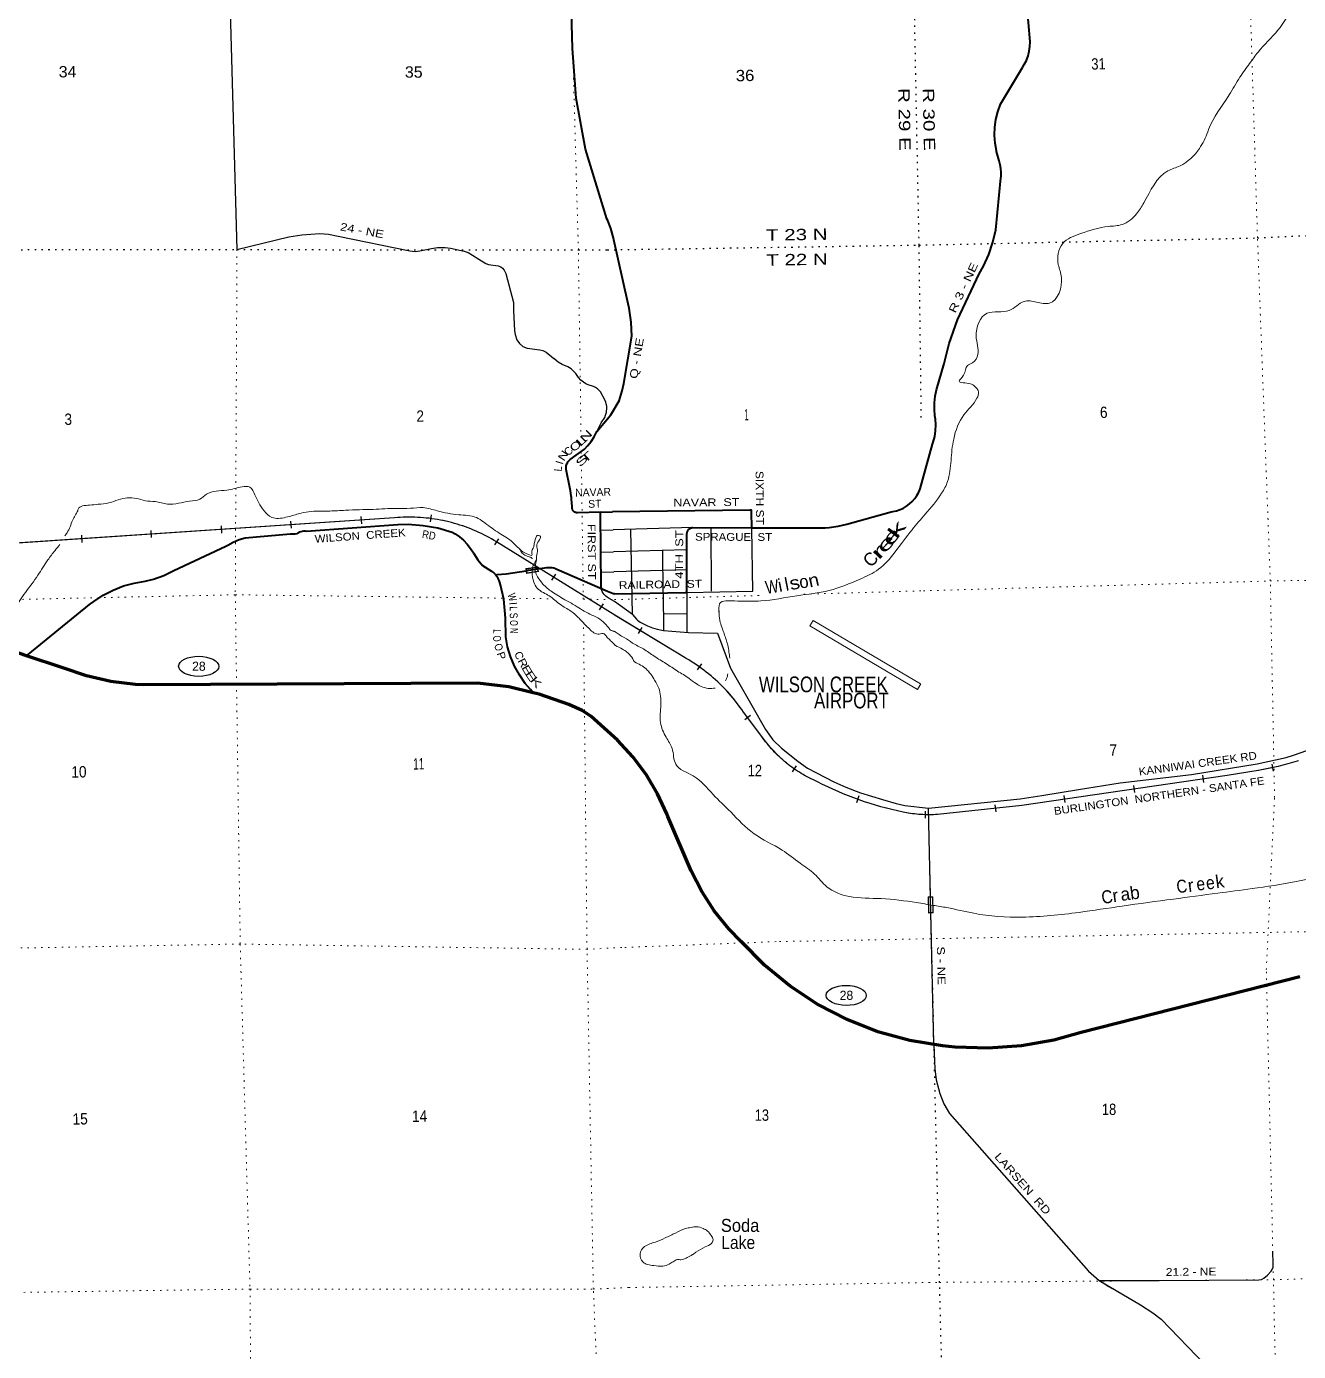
# Model space of a CAD drawing. Header units: feet. Extents: x 248627 to 501257, y -181930 to 5472.
# Drawn here: x 457683 to 477278, y -35348 to -14938 of the extents above; entities that cross this region are included whole.
import ezdxf
from ezdxf.enums import TextEntityAlignment as Align

# ---------------------------------------------------------------- set-up
doc = ezdxf.new("R2010")
doc.units = ezdxf.units.FT
doc.header["$LTSCALE"] = 70
doc.linetypes.add('DOTTED', pattern=[1.5, 0.3, -1.2])
doc.linetypes.add('MEDIUM_DASHED', pattern=[4.5, 3, -1.5])
for name, color, linetype, lineweight in [('17', 7, 'Continuous', 25), ('23', 7, 'Continuous', 70), ('26', 7, 'Continuous', 40), ('27', 7, 'Continuous', 40), ('29', 7, 'Continuous', 25), ('31', 7, 'Continuous', 13), ('34', 7, 'Continuous', 25), ('36', 7, 'Continuous', 13), ('39', 7, 'Continuous', 13), ('41', 7, 'MEDIUM_DASHED', 13), ('6', 7, 'DOTTED', 25), ('61', 7, 'Continuous', 13), ('7', 7, 'DOTTED', 13)]:
    doc.layers.add(name, color=color, linetype=linetype, lineweight=lineweight)
doc.layers.add('30', color=7, linetype='Continuous')

msp = doc.modelspace()

# ---------------------------------------------------------------- linework, layer by layer
at = {"layer": '17'}
for centre in [(460335.56, -24794.04), (470311.18, -29863.07)]:
    msp.add_ellipse(centre, major_axis=(-309.24, 1), ratio=0.500121, dxfattribs=at)
at = {"layer": '23'}
for points in [[(457683.54, -24630.21), (457269.12, -24490.73), (457032.6, -24416.04), (445317.34, -20468.26), (445153.67, -20413.79), (444911.66, -20356.47), (444664.99, -20324.77), (444199.55, -20284.74), (443978.67, -20291.41), (443614.67, -20312.33), (443568.3, -20318.57), (443184.34, -20370.17), (442559.74, -20509.67), (439830.2, -21352.79), (437675.08, -22024.35), (435595.23, -22692.39)], [(465489.26, -25200.61), (465112.96, -25112.3), (464635.01, -25051.87), (459487.01, -25077.71), (459362.5, -25071.66), (458980.52, -25026.43), (458605.37, -24941.52), (458241.14, -24817.87), (457683.54, -24630.21)], [(466784.8, -25933.32), (466376.6, -25561.55), (466242.91, -25474.99), (466036.92, -25380.85), (465581.97, -25222.37), (465489.26, -25200.61)], [(477300.07, -29578.28), (473927.58, -30436.21), (473511.51, -30552.05), (473008.45, -30640.94), (472498.86, -30676.77), (471988.32, -30659.14), (471794.2, -30641.31), (471290.9, -30558.05), (470799.06, -30422.64), (470324.07, -30236.57), (469871.13, -30001.86), (469445.2, -29721.09), (469050.96, -29397.33), (468692.72, -29034.15), (468502.52, -28838.22), (468278.85, -28560.56), (468085.43, -28261.04), (467924.38, -27942.95), (467562.12, -27108.87), (467545.49, -27066.49), (467401.94, -26756.24), (467226.76, -26462.7), (467021.85, -26189.08), (466784.8, -25933.32)]]:
    msp.add_lwpolyline(points, dxfattribs=at)
at = {"layer": '26'}
msp.add_line((466527.05, -22417.96), (466712.6, -22412.91), dxfattribs=at)
for points in [[(466623.76, -17903.23), (466292.39, -16828.72), (466152.51, -16041.04), (466096.45, -15277.4), (466033.58, -13044.86), (466032.86, -13018.97), (466032.45, -12994.86), (465943.48, -7657.95), (465796.31, -2329.33), (465674.1, 3068.27), (465649.87, 4797.62)], [(468854.14, -22659.01), (469987.25, -22662.18), (470049.86, -22657.7), (470187.4, -22637.29), (470322.05, -22602.62), (471004.24, -22414.75), (471030.49, -22410.83), (471086.19, -22398.09), (471140.26, -22379.59), (471192.09, -22355.55), (471241.13, -22326.22), (471286.83, -22291.93), (471328.7, -22253.04), (471366.28, -22210), (471399.14, -22163.26), (471426.95, -22113.34), (471449.38, -22060.79), (471641.66, -21369.88), (471652.26, -21338.82), (471674.95, -21252.55), (471688.49, -21164.38), (471692.75, -21075.28), (471687.67, -20986.23), (471678.19, -20933.33), (471668.51, -20833.8), (471669.28, -20733.8), (471680.51, -20634.44), (471702.06, -20536.79), (471822.01, -20129.4), (471897.87, -19819.74), (472024.75, -19456.39), (472359.51, -18746.3), (472426.05, -18629.46), (472508.31, -18449.96), (472571.36, -18262.84), (472614.5, -18070.16), (472693.66, -17266.88), (472695.42, -17250.01), (472697.69, -17188.96), (472693.57, -17128.01), (472683.1, -17067.82), (472666.4, -17009.06), (472626.57, -16865.51), (472623.67, -16853.04), (472603.02, -16733.04), (472595.02, -16611.55), (472599.76, -16489.88), (472617.2, -16369.37), (472647.13, -16251.35), (472689.24, -16137.11), (473027.06, -15567.94), (473052.94, -15525.52), (473085.63, -15459.53), (473111.26, -15390.49), (473129.52, -15319.15), (473140.23, -15246.29), (473143.26, -15172.71), (473092.14, -14579.67)], [(466683.12, -20922.57), (466811.25, -20706.33), (466861.4, -20548.66), (466885.95, -20438.87), (467006.95, -19709.21), (466999.13, -19492.98), (466968.75, -19278.75), (466953.82, -19208.86), (466718.08, -18176.71), (466683.45, -18050.75), (466635.84, -17929.11), (466623.76, -17903.23)], [(466527.05, -22417.96), (466170.67, -22427.38), (466162.99, -22427.72), (466155.31, -22427.26), (466147.72, -22426), (466140.31, -22423.95), (466133.15, -22421.14), (466126.32, -22417.6), (466119.9, -22413.36), (466113.96, -22408.48), (466108.56, -22403), (466103.76, -22396.98), (466099.62, -22390.5), (466096.18, -22383.62), (466095.34, -22381.38), (466090.01, -22355.98), (466088.21, -22331.38), (466079.85, -22217.05), (466078.03, -22192.19), (466074.45, -22167.05), (466063.23, -22088.38), (466059.65, -22063.24), (466054.37, -22038.38), (465996.12, -21764.19), (465995.4, -21758.8), (465994.33, -21741.84), (465995.04, -21724.87), (465997.52, -21708.07), (466001.74, -21691.62), (466007.66, -21675.69), (466015.21, -21660.48), (466024.31, -21646.14), (466034.86, -21632.82), (466046.74, -21620.69), (466059.83, -21609.86), (466278.29, -21446.71), (466326.02, -21398.07), (466381.17, -21330.26), (466428.94, -21257.05), (466468.79, -21179.25), (466683.12, -20922.57)], [(466551.28, -23604.55), (466538, -23574.68), (466527.29, -22443.16), (466527.05, -22417.96)], [(468854.14, -22659.01), (468851.72, -22415.48), (468851.47, -22390.48), (468826.36, -22390.74), (466712.6, -22412.91)], [(457683.54, -24630.21), (457707.78, -24610.55), (458654.7, -23842.97), (458718.69, -23793.34), (458862.46, -23698.61), (459015.34, -23619.43), (459175.66, -23556.66), (459341.66, -23510.99), (459511.53, -23482.93), (459640.95, -23449.83), (459799.53, -23392.96), (459951.31, -23319.84), (460755.56, -22944.62), (460783.29, -22926.66), (460867.79, -22880), (460956.69, -22842.44), (461049.04, -22814.38), (461748.13, -22753.47), (461756.08, -22754.12), (461789.16, -22754.7), (461822.13, -22751.82), (461854.62, -22745.51), (461859.26, -22742.27), (461876.67, -22731.78), (461895.08, -22723.15), (461914.29, -22716.51), (461934.09, -22711.9), (461954.27, -22709.39), (461974.59, -22709.01), (461994.85, -22710.75), (463403.41, -22608.88), (463562.04, -22606.18), (463791.97, -22622.62), (464018.92, -22663.01), (464240.41, -22726.9), (464284.06, -22751.49), (464352.65, -22798.11), (464415.99, -22851.65), (464473.38, -22911.52), (464524.21, -22977.06), (464567.9, -23047.55), (464571.88, -23054.52), (464635.07, -23152.11), (464708.11, -23242.56), (464846.94, -23329.4), (464852.78, -23333.57), (464880.35, -23355.99), (464905.42, -23381.17), (464906.91, -23383.02)], [(466738.43, -23676.52), (467827.71, -23656.6), (467852.71, -23656.14), (467852.85, -23630.71), (467857.8, -22746.2), (467857.92, -22744.1), (467859.09, -22734.33), (467861.27, -22724.74), (467864.45, -22715.43), (467868.58, -22706.5), (467873.62, -22698.05), (467879.52, -22690.18), (467886.21, -22682.97), (467893.62, -22676.49), (467901.66, -22670.82), (467910.25, -22666.03), (467919.3, -22662.16), (467928.7, -22659.26), (467938.35, -22657.35), (467948.15, -22656.47), (468854.14, -22659.01)], [(468854.3, -22669.04), (468854.15, -22660.34), (468854.14, -22659.01)], [(464906.91, -23383.02), (464933.11, -23381.13), (465072.49, -23371.07), (465380.91, -23325.63)], [(465489.26, -25200.61), (465446.59, -25151), (465365.47, -25056.65), (465275.88, -24927.23), (465200.31, -24789.15), (465139.59, -24643.93), (465094.39, -24493.16), (465065.21, -24338.69), (465060.26, -24054.58), (465036.99, -23758.7), (464984.86, -23537.92), (464975.74, -23503.57), (464963.07, -23470.37), (464947.01, -23438.68), (464927.72, -23408.84), (464906.91, -23383.02)], [(466551.28, -23604.55), (466513.24, -23588.02), (465851.88, -23300.65), (465834.26, -23293.13), (465806.89, -23284.17), (465778.74, -23278.12), (465750.11, -23275.05), (465721.31, -23274.98), (465692.66, -23277.93), (465664.48, -23283.86), (465380.91, -23325.63)], [(466711.75, -23672), (466633.39, -23643.79), (466563.24, -23610.27), (466551.28, -23604.55)], [(466738.43, -23676.52), (466727.56, -23675.34), (466711.74, -23672.04)]]:
    msp.add_lwpolyline(points, dxfattribs=at)
at = {"layer": '29'}
for p, q in [((466529.21, -22695.16), (466718.64, -22689.1)), ((467948.15, -22656.47), (466718.64, -22689.1)), ((467017.38, -23995.36), (466993.12, -22686.23)), ((468234.96, -23637.79), (468229.97, -22658.79)), ((466532.96, -23034.53), (466725.76, -23031.84)), ((467850.33, -23001.23), (466725.76, -23031.84)), ((467489.09, -23662.7), (467483.85, -23012.69)), ((466538.24, -23344.06), (466732.04, -23336.24)), ((467860, -23306.44), (466732.04, -23336.24)), ((467852.71, -23655.71), (467854.81, -24265.75)), ((467017.38, -23995.36), (466741.63, -23796.05)), ((467854.22, -23991.84), (467494, -23987.58)), ((471899.85, -31682.15), (474045.6, -34109.26)), ((474045.6, -34109.26), (474207.02, -34255.25))]:
    msp.add_line(p, q, dxfattribs=at)
for points in [[(460366.79, 4689.75), (460405.83, 3016.09), (460495.72, -2416.1), (460622.36, -7678.84), (460774.15, -13041.64), (460925.41, -18374.22)], [(460925.41, -18374.22), (461724.74, -18178.48), (461923.02, -18147.98), (462202.65, -18125.56)], [(462202.65, -18125.56), (462333.05, -18137.53), (462486.4, -18168.22), (463588.03, -18395.67), (463669.09, -18405.53), (463741.38, -18395.67), (463921.03, -18356.21), (464015.24, -18344.16), (464133.54, -18344.16), (464214.6, -18351.83), (464424.92, -18398.96), (464486.25, -18421.97), (464551.98, -18458.14), (464652.75, -18522.8), (464760.11, -18589.65), (464797.35, -18606.09), (464946.32, -18623.62), (464987.95, -18637.87), (465016.43, -18658.69), (465042.72, -18692.67), (465064.62, -18741.98), (465182.93, -19189.13), (465187.31, -19232.97), (465187.31, -19311.88), (465198.27, -19625.32), (465209.22, -19684.5), (465235.52, -19766.7), (465274.94, -19820.4), (465329.72, -19869.72), (465393.24, -19894.92), (465590.42, -19916.84), (465636.44, -19931.09), (465686.81, -19956.29), (465805.11, -20052.74)], [(466468.79, -21179.25), (466534.68, -21043.47), (466590.55, -20959.64), (466604.78, -20927.3), (466616.84, -20877.98), (466622.31, -20813.32), (466621.22, -20787.58), (466614.65, -20749.76), (466606.98, -20725.11), (466593.83, -20688.39), (466523.72, -20563.45), (466506.2, -20543.17), (466477.72, -20517.96), (466445.95, -20497.14), (466416.37, -20482.35), (466333.12, -20458.24), (466298.07, -20441.24), (466260.83, -20418.78), (466223.58, -20386.45), (466188.53, -20344.26), (466146.9, -20282.89), (466111.85, -20245.07), (466074.61, -20212.75), (466049.41, -20195.75), (466019.84, -20179.87), (465932.21, -20144.8), (465873.05, -20107.53), (465805.11, -20052.74)], [(467854.46, -23656.11), (468870.64, -23637.79), (468854.3, -22669.04)], [(466741.63, -23796.05), (466656.27, -23749.38), (466627.79, -23730.75), (466605.88, -23713.21), (466580.69, -23688), (466564.26, -23666.08), (466551.11, -23639.78), (466536.87, -23599.23)], [(467489.09, -23663.11), (467497.89, -24244.3), (467880.88, -24272.33), (468325.84, -24280.89), (468526.78, -24822.37), (468528.79, -24822.33)], [(467017.38, -23995.36), (467079.55, -24069.78), (467094.86, -24082.9), (467138.59, -24113.53), (467247.91, -24170.41), (467326.62, -24201.03), (467398.78, -24222.91), (467497.89, -24244.3)], [(468526.78, -24822.37), (468854.32, -25396.88), (469068.78, -25769.08), (469182.57, -25926.72), (469313.87, -26053.71), (469563.34, -26255.13), (469716.53, -26360.23), (470119.18, -26574.79), (470303, -26653.61), (470530.59, -26741.18), (470867.6, -26846.27), (471077.68, -26907.58), (471213.35, -26938.23), (471576.97, -26979.47)], [(476643.17, -26297.46), (477088.21, -26199.36), (477199.72, -26164.36), (477407.44, -26089.98), (477875.35, -25897.48), (477979.21, -25865.75), (478102.74, -25836.23), (478277.66, -25801.23), (478333.42, -25784.81), (478394.64, -25760.75), (478500.68, -25713.72), (479004.54, -25463.28)], [(473886.45, -26689.01), (474532.35, -26590.54), (475630.37, -26460.21), (476643.17, -26297.46)], [(471576.97, -26979.47), (472988.05, -26837.21), (473324.95, -26781.63), (473886.45, -26689.01)], [(471662.76, -30623.77), (471614.97, -28593.71), (471576.97, -26979.47)], [(471662.76, -30623.77), (471677.3, -30995.22), (471694.8, -31161.61), (471751.7, -31376.17), (471812.97, -31533.81), (471899.85, -31682.15)], [(476668.89, -34246.24), (476706.11, -34238.83), (476743.31, -34219.13), (476802.4, -34172.05), (476859.29, -34111.85), (476872.42, -34085.57), (476885.55, -34049.45), (476889.93, -33998), (476881.18, -33804.23)], [(474207.02, -34255.25), (475133.56, -34257.08), (476668.89, -34246.24)], [(474207.02, -34255.25), (474846.01, -34630.72), (475034.22, -34751.14), (475161.14, -34849.67), (476526.67, -36268.41), (476671.1, -36461.08), (476719.24, -36537.72), (476771.76, -36644.99), (476863.67, -36925.23), (476920.57, -37161.69), (476946.83, -37308.39), (476958.11, -37445.41)]]:
    msp.add_lwpolyline(points, dxfattribs=at)
msp.add_arc((475066.01, -33092.97), 1440.16, 234.98378, 243.6092, dxfattribs=at)
at = {"layer": '31'}
for p, q in [((471570.79, -28344.74), (471645.76, -28342.89)), ((471576.96, -28594.67), (471570.79, -28344.74))]:
    msp.add_line(p, q, dxfattribs=at)
msp.add_lwpolyline([(471645.76, -28342.89), (471651.93, -28592.82), (471576.96, -28594.67)], dxfattribs=at)
msp.add_lwpolyline([(471578.98, -28352.53), (471637.96, -28351.08), (471643.73, -28585.02), (471584.75, -28586.47)], close=True, dxfattribs=at)
at = {"layer": '34', "lineweight": 13}
for p, q in [((463352.66, -22506.03), (456348.02, -22975.31)), ((466761.55, -24009.95), (464923.03, -22875.9)), ((467828.97, -24662.15), (466752.16, -24008.57)), ((469011.53, -25875.67), (468728.63, -25498.78)), ((476659.04, -26396.19), (476178.24, -26473.45))]:
    msp.add_line(p, q, dxfattribs=at)
at = {"layer": '34'}
for p, q in [((460681.81, -22631.35), (460689.2, -22741.71)), ((461751.45, -22557.07), (461758.84, -22667.43)), ((462834.98, -22487.09), (462842.38, -22597.45)), ((463915.53, -22460.38), (463901.5, -22570.1)), ((458528.64, -22775.6), (458536.03, -22885.96)), ((459598.27, -22701.32), (459605.67, -22811.68)), ((464952.01, -22830.91), (464893.94, -22925.06)), ((465830.55, -23371.92), (465772.49, -23466.06)), ((466563.88, -23829.95), (466505.81, -23924.09)), ((467161.64, -24194.52), (467104.25, -24289.08)), ((468080.2, -24755.69), (468015.64, -24845.51)), ((468834.7, -25550.98), (468746.24, -25617.38)), ((469541.02, -26325.39), (469478.58, -26416.69)), ((476866.7, -26301.63), (476889.83, -26409.8)), ((475798.17, -26472.23), (475814.15, -26581.68)), ((474737.58, -26629.68), (474753.56, -26739.13)), ((470504.14, -26790.6), (470466.49, -26894.61)), ((472602.27, -26925.96), (472614.14, -27035.94)), ((473662.8, -26783.93), (473678.78, -26893.38)), ((471528.76, -27023.13), (471526.31, -27133.71))]:
    msp.add_line(p, q, dxfattribs=at)
for points in [[(466744.7, -24005.54), (464922.46, -22876.84), (464884.98, -22854.1), (464846.66, -22831.59), (464807.94, -22810.13), (464768.73, -22788.96), (464729.33, -22768.58), (464689.51, -22749), (464649.5, -22730.21), (464609.02, -22711.98), (464568.34, -22694.26), (464527.25, -22677.61), (464485.96, -22661.49), (464444.22, -22646.18), (464402.28, -22631.39), (464360.18, -22617.64), (464317.87, -22604.42), (464275.38, -22591.98), (464232.45, -22580.34), (464189.59, -22569.48), (464146.27, -22559.15), (464103.05, -22549.85), (464059.36, -22541.09), (464015.76, -22533.34), (463971.96, -22526.14), (463928.23, -22519.68), (463884.07, -22514.03), (463840, -22509.39), (463795.97, -22505.27), (463751.51, -22501.95), (463707.37, -22499.36), (463663.04, -22497.55), (463618.56, -22496.78), (463574.36, -22496.5), (463530.01, -22496.99), (463485.47, -22498.53), (463441.24, -22500.54), (463397.08, -22503.32), (463352.74, -22507.13), (456348.07, -22976.41)], [(467843.79, -24671.89), (467828.41, -24663.1), (466745.4, -24005.76)], [(476962.4, -26336.12), (476886.82, -26353.16), (476811.52, -26369.27), (476736, -26384.07), (476659.75, -26397.2), (476659.21, -26397.28), (476178.41, -26474.54), (473014.02, -26936.45), (471718.48, -27076.25), (471716.93, -27076.36), (471684.97, -27078.47), (471652.75, -27079.97), (471620.65, -27080.74), (471588.61, -27081.16), (471556.31, -27080.96), (471524.29, -27080.25), (471492.17, -27078.97), (471459.99, -27076.93), (471428.08, -27074.56), (471396.07, -27071.6), (471364, -27067.9), (471332.18, -27063.87), (471300.45, -27059.29), (471268.66, -27053.94), (471267.5, -27053.73), (471186.53, -27038.13), (471100.99, -27019.7), (471015.49, -27000.15), (470930.67, -26979.27), (470845.65, -26956.58), (470761.57, -26932.1), (470677.95, -26906.74), (470594.13, -26879.58), (470511.44, -26851.32), (470429.01, -26821.48), (470347.07, -26789.62), (470266.03, -26757.12), (470185.24, -26723.04), (470104.93, -26686.95), (470025.54, -26650.19), (469946.84, -26612.1), (469868.65, -26572.02), (469836.34, -26558), (469804.5, -26543.3), (469772.9, -26528.06), (469741.26, -26512.36), (469710.13, -26496), (469679.43, -26479.16), (469648.69, -26461.87), (469618.45, -26443.93), (469588.64, -26425.5), (469558.89, -26406.44), (469529.73, -26386.98), (469500.75, -26367.16), (469472.07, -26346.59), (469443.99, -26325.62), (469416.17, -26304.1), (469388.69, -26282.28), (469361.51, -26259.72), (469334.87, -26236.96), (469308.54, -26213.45), (469282.75, -26189.72), (469257.18, -26165.45), (469232.24, -26140.78), (469207.71, -26115.62), (469183.52, -26090.18), (469159.84, -26064.07), (469136.5, -26037.68), (469113.77, -26010.89), (469091.37, -25983.8), (469069.68, -25956.12), (469048.32, -25928.17), (469027.49, -25900), (469010.64, -25876.32), (468727.73, -25499.42), (468701.24, -25460.45), (468674.01, -25422.33), (468646.11, -25384.66), (468617.61, -25347.06), (468588.38, -25310.3), (468558.61, -25274.19), (468528.27, -25238.18), (468497.17, -25202.99), (468465.55, -25168.46), (468433.11, -25134.16), (468400.3, -25100.77), (468367.04, -25067.67), (468332.9, -25035.17), (468298.38, -25003.58), (468263.2, -24972.42), (468227.71, -24941.79), (468191.33, -24911.76), (468154.8, -24882.49), (468117.39, -24853.81), (468079.81, -24825.87), (468041.58, -24798.39), (468002.97, -24771.8), (467963.85, -24745.89), (467924.43, -24720.5), (467884.25, -24695.93), (467843.79, -24671.89)], [(477278.49, -26247.87), (477259.76, -26253.97), (477185.99, -26276.54), (477111.48, -26297.44), (477037.28, -26317.39), (476962.4, -26336.12)]]:
    msp.add_lwpolyline(points, dxfattribs=at)
at = {"layer": '34', "lineweight": 13}
msp.add_lwpolyline([(476178.24, -26473.45), (473013.88, -26935.36), (471718.38, -27075.15)], dxfattribs=at)
for centre, radius, start, end in [((463584.96, -25038.37), 2542.98, 58.25207, 95.24123), ((466493.78, -26999.96), 2692.23, 33.88989, 60.26813), ((470659.87, -24719.25), 2013.53, 215.05208, 246.87634), ((475934.72, -22036.22), 4419.73, 279.43934, 287.6961), ((472185.73, -22115.39), 5021.89, 242.52878, 259.46675), ((471584.09, -25239.57), 1840.49, 260.13794, 274.18432)]:
    msp.add_arc(centre, radius, start, end, dxfattribs=at)
at = {"layer": '36'}
for p, q in [((469799.16, -24085.66), (469748.34, -24171.78)), ((469748.34, -24171.78), (471407.05, -25150.55)), ((469799.16, -24085.66), (471457.42, -25064.16)), ((471458.46, -25063.81), (471407.64, -25149.93))]:
    msp.add_line(p, q, dxfattribs=at)
at = {"layer": '39'}
for points in [[(478748.1, -11555.94), (478482.74, -12125.57), (478313.37, -12481.66), (478046.84, -12996.93), (477798.36, -13417.16), (477549.22, -13807.19), (477530.25, -13859.96), (477436.92, -14103.65), (477308.79, -14319.89), (477188.36, -14612.5), (476959.21, -14996.06), (476654.58, -15332.9), (476525.53, -15506.87), (476375.19, -15719.55), (476210.06, -15992.98), (475893.58, -16525.44), (475880.29, -16561.98), (475750.98, -16816.51), (475452.91, -17084.73), (475267.4, -17161.23), (474893.77, -17656.65), (474784.66, -17822.12), (474562.86, -17988.01), (474348.19, -18018.81), (473921.91, -18128.67), (473643.52, -18283.69), (473578.1, -18607.33), (473626.64, -18803.67), (473442.05, -19200.36), (473240.41, -19182.54), (473051.01, -19172.51), (472820.6, -19312.4), (472481.42, -19355.94), (472311.97, -19708.01), (472338.25, -19991.42), (472256.51, -20120.06), (472176.93, -20162.05), (472119.77, -20310.3), (472049.32, -20402.45), (472223.28, -20443.02), (472290.54, -20481.85), (472348.74, -20567.21), (472324.69, -20664.4), (472122.96, -20920.48), (471966.01, -21292.42), (471924.9, -21623.6), (471871.55, -21946.99), (471780.85, -22126.18), (471526.3, -22451.87), (471324.17, -22689.84), (471061.96, -23033.83), (470810.12, -23299.05), (470523.6, -23450.22), (470046.46, -23627.63), (469551.08, -23706.75), (468995.35, -23787.17), (468687.49, -23789.76), (468488.17, -23785.98), (468375.96, -23808.54), (468350.37, -23927.91), (468351.37, -23958.84)], [(458472.57, -22397.02), (458478.19, -22372.73), (458654.16, -22311.12), (458784.72, -22298.7), (458953.31, -22275.52), (459097.35, -22228.59), (459374.63, -22207.49), (459514.07, -22243.29), (459665.2, -22256.7), (459855, -22295.62), (460196.21, -22249.19), (460354.61, -22218.13), (460453.91, -22143.79), (460768.66, -22079.69), (461003.17, -22029.12), (461123.99, -22035.02), (461198.43, -22150.59), (461260.98, -22276.45), (461341.56, -22397.95), (461462.05, -22500.6), (461677.29, -22498.76), (461873.52, -22444.85), (462027.86, -22411.84), (462353.62, -22401.97), (462596.84, -22389.54), (463025.14, -22375.81), (463380.99, -22361.37), (463596.24, -22359.52), (463793.23, -22349.94), (464009.35, -22398.47), (464340.36, -22459.04), (464612.73, -22502.53), (464722.53, -22569.09), (464936.49, -22724.49), (465142.01, -22857.86), (465305.62, -23010.13), (465431.55, -23078.41), (465469.86, -23083.77), (465467.33, -23053.59), (465495.74, -22952.3), (465508.7, -22887.56), (465523.8, -22830.86), (465551.08, -22779.98), (465591.41, -22785.3), (465545.53, -22923.18), (465552.83, -22995.61), (465540.61, -23102.66), (465538.26, -23157.91)], [(458271.77, -22786.45), (458307.48, -22736.58), (458392.67, -22545.59), (458472.57, -22397.02)], [(457102.93, -24499.05), (457269.31, -24351.56), (457375.28, -24198.49), (457445.02, -24044.06), (457503.01, -23907.97), (457665.63, -23657.13), (457858.13, -23389.64), (458010.97, -23155.1), (458123.54, -23008.9), (458197.66, -22916.21)], [(465471, -23137.65), (465470.67, -23130.12), (465466.58, -23126.16), (465423.99, -23106.77), (465371.35, -23087.56), (465320.43, -23052.19), (465278.27, -22982.14)], [(466753.75, -24475.63), (466696.13, -24412.23), (466638.87, -24358.83), (466601.86, -24313.14), (466581.39, -24293.35), (466507.04, -24298.71), (466354.76, -24218.81), (466231.87, -24094.03), (466182.65, -24040.49), (466068.3, -23943.78), (465907.58, -23841.85), (465736.29, -23709.88), (465644.87, -23659.11), (465549.07, -23588.27), (465499.22, -23498.46), (465472.96, -23338.33), (465479.21, -23274.87), (465538.35, -23154.12)], [(465538.26, -23157.91), (465518.52, -23304.37), (465536.38, -23374.09), (465556.93, -23415.21), (465638.53, -23526.2), (465779.45, -23646.62), (465976.72, -23768.05), (466135.21, -23857.92), (466362.86, -23990.9), (466484.55, -24047.17), (466592.7, -24133.91), (466662.55, -24217.32), (466665.09, -24221.3)], [(468350.37, -23927.91), (468351.16, -23982.32), (468370.71, -24116.39), (468404.23, -24216.95), (468429.37, -24289.57), (468485.23, -24468.33), (468504.78, -24574.47), (468516.9, -24666.56)], [(466665.09, -24221.3), (466687.31, -24240.6), (466704.17, -24246.56), (466720.03, -24251.51), (466736.89, -24255.48), (466749.78, -24259.45)], [(468293.02, -25130.56), (468186.36, -25133.1), (468074.64, -25102.38), (467999.22, -25060.48), (467890.29, -24979.48), (467711.53, -24867.75), (467532.77, -24750.44), (467354, -24638.71), (467186.42, -24526.99), (467018.83, -24434.81), (466890.34, -24348.23), (466812.13, -24306.33), (466753.48, -24261.64)], [(467049.52, -24727.23), (466989.09, -24631.86), (466864.06, -24527.8), (466754.26, -24475.78)], [(471649.45, -28476.15), (471394.6, -28434.33), (470849.85, -28371.51), (470356.09, -28339.83), (470010.67, -28188.14), (469823.33, -27994.79), (469600.26, -27824.37), (469322.22, -27624.91), (468890.08, -27372.37), (468530.62, -27037.71), (468261.11, -26767.58), (467950.97, -26480.2), (467685.49, -26302.63), (467627.85, -26058.16), (467535.58, -25886.93), (467450.18, -25661.18), (467454.29, -25387.19), (467422.54, -25130.08), (467359.53, -25008.58), (467226.89, -24832.18), (467049.52, -24727.23)], [(468487.68, -24909.85), (468468.47, -24979.48), (468451.82, -25016.69)], [(489015.04, -26443.28), (488696.78, -26507.74), (488448.87, -26676.2), (487981.48, -26839.31), (487617.82, -26959.91), (487276.9, -27015.57), (486730.44, -27152.18), (486192.12, -27292.65), (485673.87, -27430.66), (485109.88, -27501.19), (484765.85, -27413.92), (484373.77, -27245.11), (483886.26, -26945.43), (483487.05, -26726.42), (483091.34, -26483.17), (482656.48, -26291.11), (482304.32, -26199.99), (481988.85, -26315.53), (481534.93, -26542.8), (481010.3, -26757.49), (480345.29, -26995.33), (479780.29, -27204.84), (479108.33, -27493.19), (478457.71, -27744.82), (477838.62, -27965.57), (477244.01, -28109.25), (476562.13, -28218.56), (476034.34, -28288.31), (475350.05, -28379.55), (474561.46, -28487.12), (473897.42, -28583.96), (473023.55, -28657.12), (472275.63, -28598.67), (471861.16, -28510.9), (471649.45, -28476.15)], [(467764.78, -33938.08), (467710.34, -33933.21), (467642.6, -33964.88), (467583.04, -34002.41), (467485.13, -34034.72), (467346.02, -34023.61), (467251.13, -34009.54), (467177.75, -33966.81), (467134.85, -33844.88), (467204.86, -33732.6), (467370.38, -33662.58), (467521.95, -33598.9), (467681.3, -33522.98), (467832.78, -33455.27), (467920.95, -33437.27), (468001.23, -33427.48), (468106.45, -33453.42), (468171.69, -33492.3), (468229.55, -33561.55), (468259.16, -33627.37), (468234.23, -33684.3), (468136.75, -33736.75), (467995.68, -33820.34), (467944.12, -33855.68)], [(467944.12, -33855.68), (467860.24, -33902.08), (467806, -33924.68), (467764.78, -33938.08)]]:
    msp.add_spline(points, degree=3, dxfattribs=at)
at = {"layer": '6'}
msp.add_line((471609.95, -28343.87), (471582.25, -27161.06), dxfattribs=at)
for points in [[(471466.8, -20959.79), (471434.22, -18304.97), (471329.37, -13014.39), (471188.76, -7652.06), (471114.48, -2286.3), (471002.95, 3034.36), (470946.51, 4908.68)], [(466630.37, -18378.57), (471434.22, -18304.97), (476646.31, -18195), (482056.49, -17939.79), (487351.93, -17960.94), (492672.08, -17822.47), (497731.86, -17692.72)], [(436631.06, -18338.4), (439712.11, -18385.93), (444927.23, -18401.21), (450238.82, -18410.73), (455603.97, -18376.97), (460925.41, -18374.22), (466184.63, -18380.65), (466630.37, -18378.57)], [(471897.85, -40933.12), (471887.35, -39631.75), (471749.05, -34283.48), (471615.79, -28593.32)]]:
    msp.add_lwpolyline(points, dxfattribs=at)
at = {"layer": '61'}
for p, q in [((465374.68, -23289.35), (465539.78, -23265.02)), ((465539.78, -23265.02), (465577.44, -23335.28))]:
    msp.add_line(p, q, dxfattribs=at)
msp.add_lwpolyline([(465577.44, -23335.28), (465385.62, -23363.55), (465374.68, -23289.35)], dxfattribs=at)
msp.add_lwpolyline([(465392.36, -23354.46), (465383.76, -23296.09), (465535.38, -23273.75), (465565, -23329.02)], close=True, dxfattribs=at)
at = {"layer": '7'}
for p, q in [((466228.67, -21514.19), (466227.82, -21453.46)), ((466235.5, -21999.48), (466232.27, -21769.78)), ((465277.13, -23746.63), (465771.02, -23752.81)), ((466260.92, -23758.94), (466742.02, -23767.01)), ((466742.02, -23767.01), (468981.51, -23702.82))]:
    msp.add_line(p, q, dxfattribs=at)
for points in [[(477006.76, -40826.02), (477008.39, -39592.21), (476892.22, -34243.46), (476782.48, -29468.56), (476910.01, -26815.38), (476843.59, -23479.57), (476646.31, -18195), (476482.38, -12871.44), (476335.34, -7583.77), (476326.7, -2182.36), (476229.12, 3237.28), (476192.37, 5018.65)], [(466223.95, -21178.06), (466184.63, -18380.65), (466032.88, -13019.86), (465943.48, -7657.95), (465796.31, -2329.33), (465674.1, 3068.27), (465649.86, 4798.41)], [(460366.78, 4690.33), (460405.83, 3016.09), (460497.18, -2341.76), (460622.36, -7678.84), (460774.15, -13041.64), (460925.41, -18374.22), (460899.36, -23691.84), (460975, -29072.13), (461125.94, -34386.58), (461162.59, -39723.23), (461251.38, -41151.79)], [(466260.23, -23759.3), (466260.23, -23758.93), (466238.72, -22228.46)], [(469656.61, -23683.47), (471499.57, -23630.65), (476843.59, -23479.57), (482120.36, -23382.31), (487437.75, -23302.29), (492755.93, -23165.87), (497850.7, -23041.1)], [(435613.76, -23603.86), (439875.44, -23718.29), (445118.56, -23839.9), (450403.12, -23914.4), (455730.7, -23802.7), (460899.36, -23691.84), (465055.03, -23743.85)], [(466649.96, -41045.79), (466634.53, -39582.74), (466415.23, -34386.42), (466318.02, -29153.65), (466264.2, -24129.34)], [(497970.9, -28387.56), (492871.09, -28468.32), (487585.32, -28614.12), (482215.71, -28791.93), (469230.08, -29034.69), (466852.67, -29125.92)], [(466852.67, -29125.92), (466318.02, -29153.65), (460975, -29072.13), (455812.06, -29164.76), (450541.32, -29305.67), (445206.16, -29213.93), (439939.37, -29004.06), (435716.12, -28918.31)], [(466960.93, -34362.19), (471749.05, -34283.48), (476892.22, -34243.46), (482292.13, -34071.04), (487666.59, -33931.4), (493023.86, -33834.41), (498081.31, -33703.71)], [(435819.86, -34304.82), (440009.83, -34317.93), (445275.96, -34489.52), (450574.37, -34666.57), (455856.09, -34462.98), (461125.94, -34386.58), (466415.23, -34386.42), (466960.93, -34362.19)]]:
    msp.add_lwpolyline(points, dxfattribs=at)

# ---------------------------------------------------------------- texts
at = {"layer": '17'}
for p in [(460338.46, -24862.35), (470314.08, -29931.38)]:
    msp.add_text('28', height=140, dxfattribs=at).set_placement(p, align=Align.CENTER)
at = {"layer": '27'}
for s, rotation, width, p in [('R 3 - NE', 64.759, 1.35, (471991.81, -19362.1)), ('Q - NE', 80.584, 1.3, (467089.48, -20372.88)), ('SIXTH ST', 270.569, 1.15, (468914.92, -21784.48)), ('NAVAR  ST', 0.601, 1.2, (467648.78, -22333.09)), ('FIRST ST', 270.543, 1.2, (466326.97, -22601.24)), ('WILSON  CREEK', 4.137, 1.1, (462127.43, -22891.66)), ('RD', 349.137, 0.9, (463769.29, -22811.43)), ('4TH  ST', 89.679, 1.25, (467795.65, -23444.52)), ('SPRAGUE  ST', 359.84, 1.1, (467982.51, -22858.98)), ('RAILROAD  ST', 1.048, 1.15, (466808.74, -23603.94)), ('W', 283.727, 0.8, (465093.68, -23684.57)), ('L', 271.726, 0.8, (465125.23, -23872.06)), ('S', 274.238, 0.8, (465124.96, -23974.52)), ('L', 268.044, 0.8, (464875.36, -24220.69)), ('O', 270, 0.65, (465131.79, -24082.55)), ('N', 268.056, 0.7, (465135.37, -24201.84)), ('O', 276.413, 0.75, (464867.17, -24326.82)), ('O', 286.275, 0.9, (464884.31, -24462.33)), ('P', 288.962, 1.1, (464923.1, -24593.88)), ('C', 291.874, 1.05, (465193.47, -24592.65)), ('R', 297.886, 1.2, (465243.72, -24709.01)), ('E', 300.672, 1.35, (465303.12, -24815.79)), ('E', 303.916, 1.45, (465357.7, -24911.24)), ('K', 310.217, 1.6, (465432.11, -25011.17))]:
    msp.add_text(s, height=120, rotation=rotation, dxfattribs=dict(at, width=width)).set_placement(p)
for s, rotation, width, p in [('N', 45.968, 1.65, (466346.17, -21288.26)), ('O', 37.941, 1.4, (466175.29, -21447.25)), ('L', 42.459, 2, (466271.51, -21362.81)), ('N', 57.259, 1.3, (466001.93, -21580.14)), ('S', 45.506, 1.8, (466277.42, -21668.47)), ('T', 41.506, 1.9, (466349.28, -21618.39)), ('L', 84.851, 0.9, (465929.65, -21755.95))]:
    msp.add_text(s, height=120, rotation=rotation, dxfattribs=dict(at, width=width)).set_placement(p, align=Align.CENTER)
for s, rotation, p in [('C', 45.506, (466073.79, -21520.5)), ('I', 73.281, (465948.79, -21671.21))]:
    msp.add_text(s, height=120, rotation=rotation, dxfattribs=at).set_placement(p, align=Align.CENTER)
for s, rotation, p in [('NAVAR', 1.514, (466135.75, -22179.22)), ('ST', 1.514, (466336.2, -22352.98)), ('I', 273.908, (465118.91, -23808.38))]:
    msp.add_text(s, height=120, rotation=rotation, dxfattribs=at).set_placement(p)
at = {"layer": '30', "width": 1.25}
msp.add_text('24 - NE', height=120, rotation=349.499, dxfattribs=at).set_placement((462840.57, -18139.45), align=Align.CENTER)
at = {"layer": '30'}
for s, rotation, width, p in [('KANNIWAI CREEK RD', 7.966, 1.1, (474826.29, -26478.69)), ('S - NE', 271.244, 1.25, (471707.7, -29109.96)), ('LARSEN  RD', 311.479, 1.25, (472585.64, -32352.17)), ('21.2 - NE', 0.571, 1.15, (475234.63, -34183.55))]:
    msp.add_text(s, height=120, rotation=rotation, dxfattribs=dict(at, width=width)).set_placement(p)
at = {"layer": '34', "width": 1.1}
msp.add_text('BURLINGTON  NORTHERN - SANTA FE', height=120, rotation=8.305, dxfattribs=at).set_placement((473520.64, -27084.83))
at = {"layer": '36', "width": 0.8}
for s, p in [('WILSON CREEK', (468965.14, -25193.74)), ('AIRPORT', (469815.42, -25442.37))]:
    msp.add_text(s, height=242, dxfattribs=at).set_placement(p)
at = {"layer": '41'}
for s, rotation, width, p in [('k', 53, 1.95, (471088.29, -22850.62)), ('e', 47.058, 1.95, (470894.05, -23073.88)), ('e', 50.587, 1.8, (470994.62, -22961.79)), ('r', 46.69, 2.2, (470808.02, -23170.8)), ('W', 8.79, 0.8, (469082.15, -23679.65)), ('s', 11.272, 1.2, (469456.11, -23621.45)), ('o', 9.498, 0.95, (469603.33, -23597.98)), ('n', 12.468, 1.1, (469748.89, -23579.85)), ('C', 7.601, 0.85, (475411.69, -28291.19)), ('e', 7.588, 0.9, (475717.63, -28251.48)), ('e', 7.588, 0.9, (475865.79, -28234.16)), ('C', 8.228, 0.9, (474256.86, -28455.39))]:
    msp.add_text(s, height=200, rotation=rotation, dxfattribs=dict(at, width=width)).set_placement(p)
for s, rotation, p in [('C', 46.199, (470690.05, -23282.68)), ('i', 11.497, (469281.13, -23648.6)), ('l', 11.15, (469383.25, -23632.1)), ('r', 7.601, (475585.83, -28272.04)), ('k', 7.545, (476011.17, -28214.05)), ('r', 8.151, (474425.16, -28428.64)), ('a', 7.813, (474548.41, -28409.5)), ('b', 7.813, (474695.39, -28389.44))]:
    msp.add_text(s, height=200, rotation=rotation, dxfattribs=at).set_placement(p)
for s, width, p in [('Soda', 0.95, (468379.44, -33506.16)), ('Lake', 0.9, (468386.36, -33768.79))]:
    msp.add_text(s, height=200, dxfattribs=dict(at, width=width)).set_placement(p)
at = {"layer": '6', "width": 1.35}
for s, rotation, p in [('R 29 E', 271.135, (471111.28, -15888.7)), ('R 30 E', 271.135, (471489.17, -15888.44)), ('T 23 N', 0.878, (469076.38, -18238.3)), ('T 22 N', 0.878, (469079.5, -18622.71))]:
    msp.add_text(s, height=175, rotation=rotation, dxfattribs=at).set_placement(p)
at = {"layer": '7'}
for s, rotation, width, p in [('31', 1.231, 0.85, (474088.02, -15603.42)), ('36', 1.231, 1.1, (468611.04, -15783.2)), ('6', 1.231, 0.9, (474221.31, -20970.11)), ('3', 1.028, 0.9, (458268.54, -21076.43)), ('2', 1.028, 0.9, (463690.56, -21028.04)), ('1', 1.231, 0.45, (468742.91, -21006.45)), ('7', 1.231, 0.9, (474368.73, -26172.47)), ('10', 1.028, 0.9, (458375, -26508.77)), ('11', 1.028, 0.65, (463641.71, -26384.47)), ('14', 1.028, 0.9, (463623.12, -31812.83)), ('15', 1.028, 0.9, (458393.68, -31854.69))]:
    msp.add_text(s, height=175, rotation=rotation, dxfattribs=dict(at, width=width)).set_placement(p)
for s, width, p in [('34', 1.05, (458179.21, -15722.2)), ('35', 1.05, (463511.89, -15726.85)), ('12', 0.85, (468792.4, -26486.13)), ('13', 0.85, (468900.33, -31794.69)), ('18', 0.85, (474248.97, -31704.98))]:
    msp.add_text(s, height=175, dxfattribs=dict(at, width=width)).set_placement(p)

doc.saveas('drawing.dxf')
